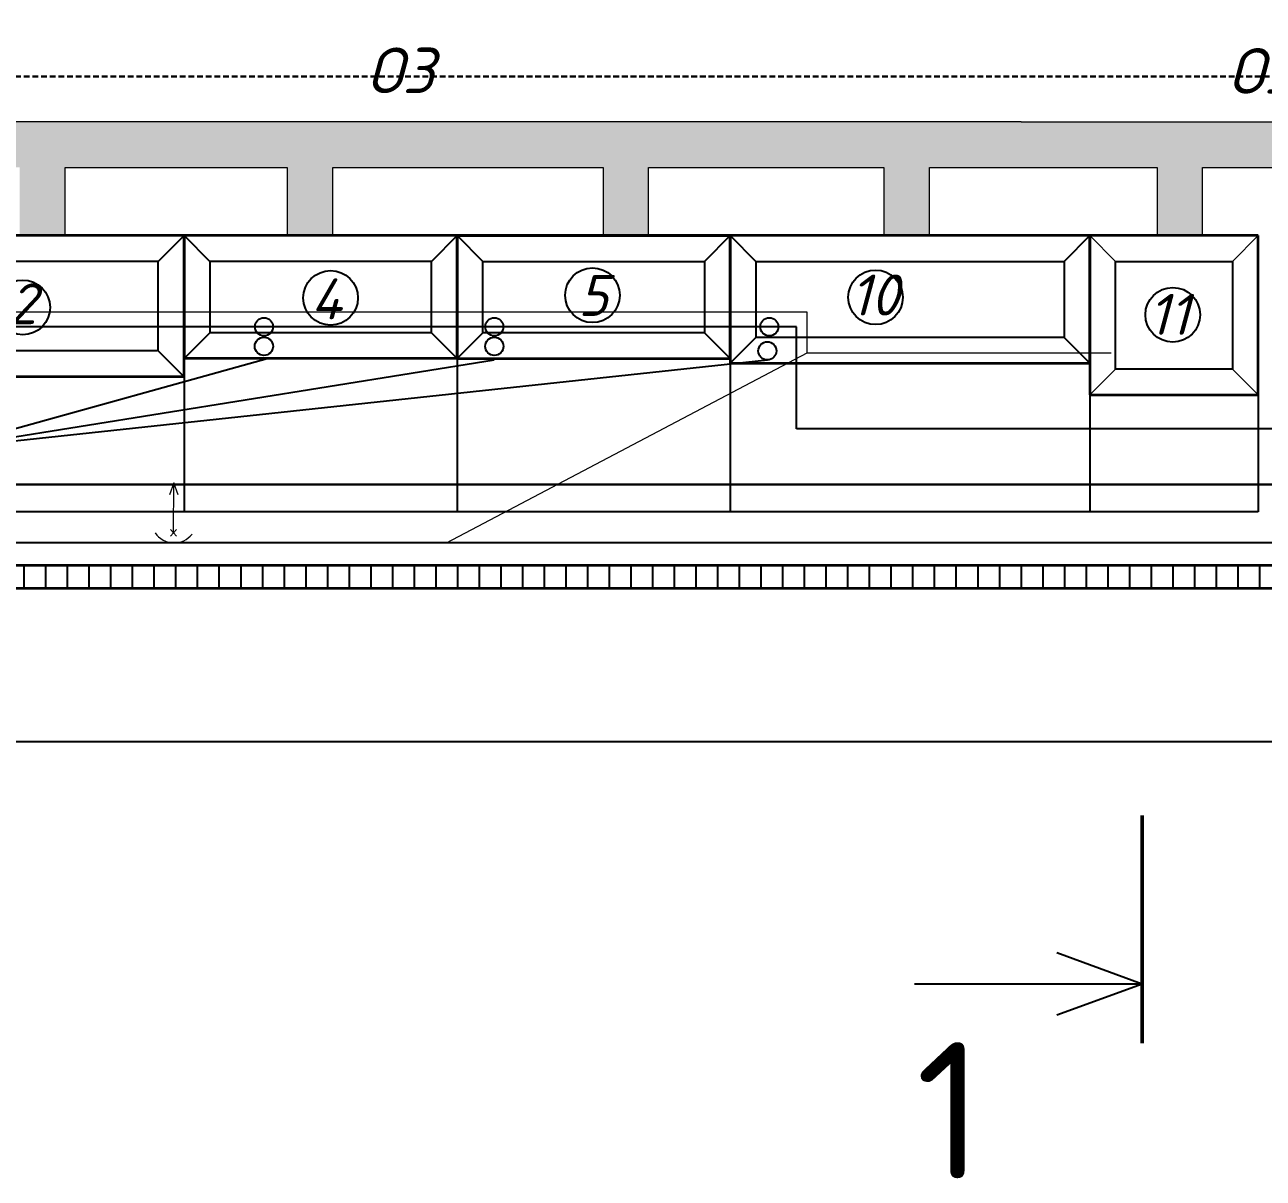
# Model space of a CAD drawing. Header units: millimetres. Extents: x -345369 to 252202, y 74562 to 424723.
# Drawn here: x -322386 to -316944, y 207820 to 212889 of the extents above; entities that cross this region are included whole.
import ezdxf

# ---------------------------------------------------------------- set-up
doc = ezdxf.new("R2010")
doc.units = ezdxf.units.MM
doc.linetypes.add('DASHEDX2', pattern=[38.1, 25.4, -12.7])
doc.layers.add('красный', color=1, linetype='Continuous', lineweight=13)
doc.layers.add('Оbводка', color=1, linetype='Continuous', lineweight=90)
doc.styles.add('2.5', font='isocpeur.TTF', dxfattribs={"height": 2})
doc.styles.get("Standard").update_dxf_attribs({"font": 'isocpeur.TTF', "oblique": 15})
doc.dimstyles.new('М500 стройгенп', dxfattribs={"dimtxt": 2, "dimasz": 2, "dimexe": 1.25, "dimexo": 0.625, "dimtad": 1, "dimlfac": 500, "dimtxsty": '2.5', "dimblk": 'ARCHTICK', "dimcen": 2.5, "dimadec": 0, "dimazin": 0, "dimtfac": 1, "dimtmove": 0, "dimatfit": 3, "dimfxl": 1, "dimarcsym": 0})
pattern_1 = [(90, (-467359.26, -150275.32), (-95.25, 2e-14), [])]

# ---------------------------------------------------------------- blocks, each defined once
blk = doc.blocks.new('_ArchTick')
at = {"color": 0, "linetype": 'ByBlock', "const_width": 0.15}
blk.add_lwpolyline([(-0.5, -0.5), (0.5, 0.5)], dxfattribs=at)
blk = doc.blocks.new('*D603')
at = {"color": 0, "lineweight": -2, "transparency": 16777216}
for p, q in [((-339024.2, 210411.9), (-339024.2, 209738.5)), ((-298808.9, 210412), (-298808.9, 209738.5)), ((-339024.2, 209739.8), (-298808.9, 209739.8))]:
    blk.add_line(p, q, dxfattribs=at)
at = {"layer": 'Defpoints', "color": 0, "transparency": 16777216}
for p in [(-339024.2, 210412.6), (-298808.9, 210412.6), (-298808.9, 209739.8)]:
    blk.add_point(p, dxfattribs=at)
at = {"color": 0, "lineweight": -2, "transparency": 16777216, "xscale": 2, "yscale": 2, "zscale": 2, "rotation": 180}
blk.add_blockref('_ArchTick', (-339024.2, 209739.8), dxfattribs=at)
at = {"color": 0, "lineweight": -2, "transparency": 16777216, "xscale": 2, "yscale": 2, "zscale": 2}
blk.add_blockref('_ArchTick', (-298808.9, 209739.8), dxfattribs=at)
at = {"color": 0, "lineweight": 15, "transparency": 16777216, "insert": (-318916.6, 209741.4), "char_height": 2, "attachment_point": 5, "style": '2.5'}
blk.add_mtext('200000', dxfattribs=at)
blk = doc.blocks.new('*D618')
at = {"color": 0, "lineweight": -2, "transparency": 16777216}
for p, q in [((-323166.4, 211342), (-323166.4, 210748.4)), ((-321686.4, 211342), (-321686.4, 210748.4)), ((-323166.4, 210749.7), (-321686.4, 210749.7))]:
    blk.add_line(p, q, dxfattribs=at)
at = {"layer": 'Defpoints', "color": 0, "transparency": 16777216}
for p in [(-323166.4, 211342.6), (-321686.4, 211342.6), (-321686.4, 210749.7)]:
    blk.add_point(p, dxfattribs=at)
at = {"color": 0, "lineweight": -2, "transparency": 16777216, "xscale": 2, "yscale": 2, "zscale": 2, "rotation": 180}
blk.add_blockref('_ArchTick', (-323166.4, 210749.7), dxfattribs=at)
at = {"color": 0, "lineweight": -2, "transparency": 16777216, "xscale": 2, "yscale": 2, "zscale": 2}
blk.add_blockref('_ArchTick', (-321686.4, 210749.7), dxfattribs=at)
at = {"color": 0, "lineweight": 15, "transparency": 16777216, "insert": (-322201.9, 210751.3), "char_height": 2, "attachment_point": 5, "style": '2.5'}
blk.add_mtext('740000', dxfattribs=at)
blk = doc.blocks.new('*D619')
at = {"color": 0, "lineweight": -2, "transparency": 16777216}
for p, q in [((-321686.4, 211422), (-321686.4, 210748.4)), ((-320486.4, 211422), (-320486.4, 210748.4)), ((-321686.4, 210749.7), (-320486.4, 210749.7))]:
    blk.add_line(p, q, dxfattribs=at)
at = {"layer": 'Defpoints', "color": 0, "transparency": 16777216}
for p in [(-321686.4, 211422.6), (-320486.4, 211422.6), (-320486.4, 210749.7)]:
    blk.add_point(p, dxfattribs=at)
at = {"color": 0, "lineweight": -2, "transparency": 16777216, "xscale": 2, "yscale": 2, "zscale": 2, "rotation": 180}
blk.add_blockref('_ArchTick', (-321686.4, 210749.7), dxfattribs=at)
at = {"color": 0, "lineweight": -2, "transparency": 16777216, "xscale": 2, "yscale": 2, "zscale": 2}
blk.add_blockref('_ArchTick', (-320486.4, 210749.7), dxfattribs=at)
at = {"color": 0, "lineweight": 15, "transparency": 16777216, "insert": (-321086.4, 210751.3), "char_height": 2, "attachment_point": 5, "style": '2.5'}
blk.add_mtext('600000', dxfattribs=at)
blk = doc.blocks.new('*D620')
at = {"color": 0, "lineweight": -2, "transparency": 16777216}
for p, q in [((-320486.4, 211422), (-320486.4, 210748.4)), ((-319286.4, 211422), (-319286.4, 210748.4)), ((-320486.4, 210749.7), (-319286.4, 210749.7))]:
    blk.add_line(p, q, dxfattribs=at)
at = {"layer": 'Defpoints', "color": 0, "transparency": 16777216}
for p in [(-320486.4, 211422.6), (-319286.4, 211422.6), (-319286.4, 210749.7)]:
    blk.add_point(p, dxfattribs=at)
at = {"color": 0, "lineweight": -2, "transparency": 16777216, "xscale": 2, "yscale": 2, "zscale": 2, "rotation": 180}
blk.add_blockref('_ArchTick', (-320486.4, 210749.7), dxfattribs=at)
at = {"color": 0, "lineweight": -2, "transparency": 16777216, "xscale": 2, "yscale": 2, "zscale": 2}
blk.add_blockref('_ArchTick', (-319286.4, 210749.7), dxfattribs=at)
at = {"color": 0, "lineweight": 15, "transparency": 16777216, "insert": (-319886.4, 210751.3), "char_height": 2, "attachment_point": 5, "style": '2.5'}
blk.add_mtext('600000', dxfattribs=at)
blk = doc.blocks.new('*D621')
at = {"color": 0, "lineweight": -2, "transparency": 16777216}
for p, q in [((-319286.4, 211402), (-319286.4, 210748.4)), ((-317706.4, 211402), (-317706.4, 210748.4)), ((-319286.4, 210749.7), (-317706.4, 210749.7))]:
    blk.add_line(p, q, dxfattribs=at)
at = {"layer": 'Defpoints', "color": 0, "transparency": 16777216}
for p in [(-319286.4, 211402.6), (-317706.4, 211402.6), (-317706.4, 210749.7)]:
    blk.add_point(p, dxfattribs=at)
at = {"color": 0, "lineweight": -2, "transparency": 16777216, "xscale": 2, "yscale": 2, "zscale": 2, "rotation": 180}
blk.add_blockref('_ArchTick', (-319286.4, 210749.7), dxfattribs=at)
at = {"color": 0, "lineweight": -2, "transparency": 16777216, "xscale": 2, "yscale": 2, "zscale": 2}
blk.add_blockref('_ArchTick', (-317706.4, 210749.7), dxfattribs=at)
at = {"color": 0, "lineweight": 15, "transparency": 16777216, "insert": (-318496.4, 210751.3), "char_height": 2, "attachment_point": 5, "style": '2.5'}
blk.add_mtext('790000', dxfattribs=at)
blk = doc.blocks.new('*D622')
at = {"color": 0, "lineweight": -2, "transparency": 16777216}
for p, q in [((-317706.4, 211262), (-317706.4, 210748.4)), ((-316966.4, 211262), (-316966.4, 210748.4)), ((-317706.4, 210749.7), (-316966.4, 210749.7))]:
    blk.add_line(p, q, dxfattribs=at)
at = {"layer": 'Defpoints', "color": 0, "transparency": 16777216}
for p in [(-317706.4, 211262.6), (-316966.4, 211262.6), (-316966.4, 210749.7)]:
    blk.add_point(p, dxfattribs=at)
at = {"color": 0, "lineweight": -2, "transparency": 16777216, "xscale": 2, "yscale": 2, "zscale": 2, "rotation": 180}
blk.add_blockref('_ArchTick', (-317706.4, 210749.7), dxfattribs=at)
at = {"color": 0, "lineweight": -2, "transparency": 16777216, "xscale": 2, "yscale": 2, "zscale": 2}
blk.add_blockref('_ArchTick', (-316966.4, 210749.7), dxfattribs=at)
at = {"color": 0, "lineweight": 15, "transparency": 16777216, "insert": (-317336.4, 210751.3), "char_height": 2, "attachment_point": 5, "style": '2.5'}
blk.add_mtext('370000', dxfattribs=at)

msp = doc.modelspace()

# ---------------------------------------------------------------- hatches: boundary and pattern name
at = {"lineweight": 20}
h = msp.add_hatch(dxfattribs=at)
h.set_pattern_fill('AR-CONC', color=256, scale=1.5)
h.set_pattern_definition([(50, (-448572.75, -311551.13), (273.277, -23.90863), [28.575, -314.325]), (355, (-448572.75, -311551.13), (-52.86513, 286.58527), [22.86, -251.46088]), (100.451445, (-448549.98, -311553.12), (220.41187, 262.67663), [24.28501, -267.13537]), (46.1842, (-448572.75, -311474.93), (406.61856, -63.0635), [42.8625, -471.4875]), (96.63556, (-448538.86, -311480.2), (356.1062, 371.1392), [36.42753, -400.7034]), (351.18415, (-448572.75, -311474.93), (356.1062, 371.1392), [34.28995, -377.1896]), (21, (-448534.65, -311493.98), (227.42159, -153.3978), [28.575, -314.325]), (326, (-448534.65, -311493.98), (92.70304, 276.28195), [22.86, -251.46]), (71.451445, (-448515.7, -311506.76), (320.12463, 122.88415), [24.28501, -267.1349]), (37.5, (-448572.75, -311551.13), (4.632905, 126.832558), [0, -248.412, 0, -255.27, 0, -252.4125]), (7.5, (-448572.75, -311551.13), (100.229494, 150.270862), [0, -145.542, 0, -242.697, 0, -96.2025]), (327.5, (-448657.71, -311551.13), (203.385893, -8.593116), [0, -95.25, 0, -297.18, 0, -394.335]), (317.5, (-448695.81, -311551.13), (222.19377, 38.139737), [0, -123.825, 0, -197.358, 0, -280.035])])
h.paths.add_polyline_path([(-299008.962601, 212462.591921), (-302422.816683, 212462.589227), (-302422.817749, 213812.578109), (-302622.816683, 213812.578109), (-302622.816683, 212462.589069), (-304316.594488, 212462.587732), (-304316.594488, 212262.592948), (-299008.962601, 212262.59211)])
h.paths.add_polyline_path([(-304316.594488, 212462.587732), (-314847.180326, 212462.57942), (-314847.180326, 212262.594611), (-304316.594488, 212262.592948)])
h.paths.add_polyline_path([(-314847.180326, 212462.57942), (-316508.114799, 212462.578109), (-318008.114799, 212462.578109), (-325966.933538, 212462.578109), (-325966.933538, 212262.578109), (-325062.182542, 212262.578109), (-325062.182542, 211962.578109), (-324862.182542, 211962.578109), (-324862.182542, 212262.578109), (-323735.51784, 212262.578109), (-323735.51784, 211962.578109), (-323535.51784, 211962.578109), (-323535.51784, 212262.578109), (-322408.853138, 212262.578109), (-322408.853138, 211962.578109), (-322208.853138, 211962.578109), (-322208.853138, 212262.578109), (-321232.654188, 212262.578109), (-321232.654188, 211962.578109), (-321032.654188, 211962.578109), (-321032.654188, 212262.578109), (-319845.103345, 212262.578109), (-319845.103345, 211962.578109), (-319645.103345, 211962.578109), (-319645.103345, 212262.578109), (-318611.004241, 212262.578109), (-318611.004241, 211962.578109), (-318411.004241, 211962.578109), (-318411.004241, 212262.578109), (-317411.004241, 212262.578109), (-317411.004241, 211962.578109), (-317211.004241, 211962.578109), (-317211.004241, 212262.578109), (-316666.419034, 212262.578109), (-316666.419034, 211262.578109), (-315308.114799, 211262.578109), (-315308.114641, 212262.594683), (-314987.406238, 212262.594633), (-314847.180326, 212324.884968)])
h.paths.add_polyline_path([(-315508.114799, 212262.578109), (-315508.114799, 211462.578109), (-316466.419034, 211462.578109), (-316466.419034, 211862.577442), (-316466.419034, 212262.578109)], flags=16)
h.paths.add_polyline_path([(-315834.036235, 212222.38104), (-315834.036235, 212122.381042), (-316434.036223, 212122.381042), (-316434.036223, 212222.38104)], flags=0)
h.paths.add_polyline_path([(-315740.173968, 212195.344071), (-315640.17397, 212195.344071), (-315640.17397, 211595.344083), (-315740.173968, 211595.344083)], flags=0)
h.paths.add_polyline_path([(-316044.814257, 211672.374428), (-315841.968984, 211672.374428), (-315841.968984, 211469.529154), (-316044.814257, 211469.529154)], flags=0)
h.paths.add_polyline_path([(-325966.933538, 212462.578109), (-332006.419034, 212462.578109), (-332006.419034, 213412.425414), (-337060.790744, 213412.535792), (-337060.790744, 213212.578109), (-336984.575528, 213212.578109), (-336984.575528, 212983.841406), (-336784.575528, 213099.31146), (-336784.575528, 213212.578109), (-336408.373345, 213212.578109), (-336408.373345, 212912.578109), (-336208.373345, 212912.578109), (-336208.373345, 213212.578109), (-334002.274335, 213212.578109), (-334002.274335, 212912.578109), (-333802.274335, 212912.578109), (-333802.274335, 213212.578109), (-333417.25416, 213212.578109), (-333417.25416, 212912.578109), (-333217.25416, 212912.578109), (-333217.25416, 213212.578109), (-332882.015986, 213212.578109), (-332882.015986, 212912.578109), (-332707.717815, 212912.578109), (-332682.015986, 212912.578109), (-332682.015986, 213212.578109), (-332206.419034, 213212.578109), (-332206.419034, 212462.578109), (-332506.419034, 212462.578109), (-332506.419034, 212262.578109), (-332206.419034, 212262.578109), (-332206.419034, 211395.457281), (-329206.419034, 211395.457281), (-329206.419034, 212262.578109), (-328342.429251, 212262.578109), (-328342.429251, 211962.578109), (-328142.429251, 211962.578109), (-328142.429251, 212262.578109), (-327500.100975, 212262.578109), (-327500.100975, 211962.578109), (-327300.100975, 211962.578109), (-327300.100975, 212262.578109), (-326232.502829, 212262.578109), (-326232.502829, 211962.578109), (-326032.502829, 211962.578109), (-326032.502829, 212262.578109), (-325966.933538, 212262.578109)])
h.paths.add_polyline_path([(-329406.419034, 212262.578109), (-329406.419034, 211595.457281), (-332006.419034, 211595.457281), (-332006.419034, 211995.456614), (-332006.419034, 212262.578109)], flags=16)
h.paths.add_polyline_path([(-329570.463069, 211629.508505), (-329670.463067, 211629.508505), (-329670.463067, 212229.508493), (-329570.463069, 212229.508493)], flags=0)
h.paths.add_polyline_path([(-329913.290093, 211827.703093), (-329913.290093, 211727.703095), (-330513.290081, 211727.703095), (-330513.290081, 211827.703093)], flags=0)
h.paths.add_polyline_path([(-330497.322567, 212090.977521), (-330497.322567, 211961.243368), (-330575.210225, 211961.243368), (-330575.210225, 211941.004703), (-330616.787812, 211941.004703), (-330616.787812, 211961.243368), (-330694.675471, 211961.243368), (-330755.966638, 212026.110444), (-330694.675471, 212090.977521), (-330616.787812, 212090.977521), (-330616.787812, 212111.216186), (-330575.210225, 212111.216186), (-330575.210225, 212090.977521)], flags=0)
h.paths.add_polyline_path([(-330725.377242, 211827.703093), (-330725.377242, 211727.703095), (-331325.37723, 211727.703095), (-331325.37723, 211827.703093)], flags=0)
h.paths.add_polyline_path([(-331411.977189, 212201.296064), (-331411.977189, 212130.728982), (-331764.812601, 212201.296064)], flags=0)
h.paths.add_polyline_path([(-332002.448575, 211995.456614), (-332002.448575, 212202.192532), (-331799.603301, 212202.192532), (-331799.603301, 211995.456614)], flags=0)
h.paths.add_polyline_path([(-337060.790744, 213412.535792), (-338093.534724, 213412.558345), (-338093.510931, 214412.579244), (-338293.510931, 214412.579251), (-338293.510931, 213412.563103), (-338824.224375, 213412.563103), (-338824.224375, 213212.578109), (-338293.510931, 213212.578109), (-338293.510931, 212912.578109), (-338093.510931, 212912.578109), (-338093.510931, 213212.578109), (-337060.790744, 213212.578109)])
h.paths.add_polyline_path([(-316438.557707, 211476.813501), (-316086.558294, 211476.813501), (-316086.558294, 211860.812861), (-316438.557707, 211860.812861)], flags=8)
h.paths.add_polyline_path([(-334668.440677, 213082.578109), (-334668.440677, 213742.578109), (-335148.440677, 213742.578109), (-335148.440677, 213082.578109)], flags=9)
h.paths.add_polyline_path([(-336178.373345, 212902.578109), (-336178.373345, 213522.578109), (-336658.373345, 213522.578109), (-336658.373345, 212902.578109)], flags=9)
h.paths.add_polyline_path([(-326575.905649, 211914.408762), (-326575.905649, 212534.408762), (-327055.905649, 212534.408762), (-327055.905649, 211914.408762)], flags=25)
h.paths.add_polyline_path([(-325871.475881, 211952.578109), (-325871.475881, 212572.578109), (-326351.475881, 212572.578109), (-326351.475881, 211952.578109)], flags=9)
h.paths.add_polyline_path([(-332023.058723, 211682.578109), (-332023.058723, 212342.578109), (-332503.058723, 212342.578109), (-332503.058723, 211682.578109)], flags=24)
h.paths.add_polyline_path([(-331978.557707, 211609.692673), (-331626.558294, 211609.692673), (-331626.558294, 211993.692033), (-331978.557707, 211993.692033)], flags=8)
h.paths.add_polyline_path([(-336961.728377, 212902.578109), (-336961.728377, 213522.578109), (-337441.728377, 213522.578109), (-337441.728377, 212902.578109)], flags=9)
at = {"lineweight": 25}
h = msp.add_hatch(dxfattribs=at)
h.set_pattern_fill('ANSI31', color=256, scale=30, angle=45)
h.set_pattern_definition(pattern_1)
h.paths.add_polyline_path([(-331187.14176, 210512.578109), (-338924.224375, 210512.578109), (-339024.224375, 210412.570848), (-331187.14176, 210412.570848)])
h.paths.add_polyline_path([(-298808.605996, 210462.236681), (-298908.622266, 210462.236681), (-298908.962601, 210512.578109), (-331187.14176, 210512.578109), (-331187.14176, 210412.570848), (-298808.945971, 210412.570848)])
h = msp.add_hatch(dxfattribs=at)
h.set_pattern_fill('ANSI31', color=256, scale=30, angle=45)
h.set_pattern_definition(pattern_1)
h.paths.add_polyline_path([(-298808.605996, 210462.236681), (-298908.622266, 210462.236681), (-298908.962601, 210512.578109), (-328524.901052, 210512.578109), (-328524.901052, 210412.570848), (-298808.945971, 210412.570848)])

# ---------------------------------------------------------------- linework, layer by layer
at = {"linetype": 'DASHEDX2', "lineweight": 30}
msp.add_line((-328372.904858, 212662.578109), (-309473.911787, 212662.578109), dxfattribs=at)
at = {"lineweight": 20}
for p, q in [((-318008.114799, 212462.578109), (-332006.419034, 212462.578109)), ((-318008.114799, 212462.578109), (-316508.114799, 212462.578109)), ((-322208.853138, 212262.578109), (-321232.654188, 212262.578109)), ((-322208.853138, 211962.578109), (-322208.853138, 212262.578109)), ((-321232.654188, 212262.578109), (-321232.654188, 211962.578109)), ((-321032.654188, 212262.578109), (-319845.103345, 212262.578109)), ((-321032.654188, 211962.578109), (-321032.654188, 212262.578109)), ((-319845.103345, 212262.578109), (-319845.103345, 211962.578109)), ((-319645.103345, 212262.578109), (-318611.004241, 212262.578109)), ((-319645.103345, 211962.578109), (-319645.103345, 212262.578109)), ((-318611.004241, 212262.578109), (-318611.004241, 211962.578109)), ((-318411.004241, 212262.578109), (-317411.004241, 212262.578109)), ((-318411.004241, 211962.578109), (-318411.004241, 212262.578109)), ((-317411.004241, 212262.578109), (-317411.004241, 211962.578109)), ((-317211.004241, 211962.578109), (-317211.004241, 212262.578109)), ((-317211.004241, 212262.578109), (-316666.419034, 212262.578109)), ((-317593.281949, 211849.441024), (-317706.419034, 211962.578109)), ((-317079.556119, 211849.441024), (-316966.419034, 211962.578109)), ((-317593.281949, 211375.715194), (-317706.419034, 211262.578109)), ((-317079.556119, 211375.715194), (-316966.419034, 211262.578109))]:
    msp.add_line(p, q, dxfattribs=at)
at = {"lineweight": 35}
for p, q in [((-321686.419034, 211962.578109), (-323166.419034, 211962.578109)), ((-321686.419034, 211342.578109), (-321686.419034, 211962.578109)), ((-320486.419034, 211962.578109), (-321686.419034, 211962.578109)), ((-321686.419034, 211962.578109), (-321686.419034, 211422.578109)), ((-321686.419034, 211342.578109), (-321686.419034, 211962.578109)), ((-320486.419034, 211422.578109), (-320486.419034, 211962.578109)), ((-320486.419034, 211962.578109), (-320486.419034, 211422.578109)), ((-317706.419034, 211962.578109), (-319286.419034, 211962.578109)), ((-319286.419034, 211962.578109), (-319286.419034, 211402.578109)), ((-319286.419034, 211422.578109), (-319286.419034, 211962.578109)), ((-317706.419034, 211962.578109), (-318906.419034, 211962.578109)), ((-317706.419034, 211402.578109), (-317706.419034, 211962.578109)), ((-316966.419034, 211962.578109), (-317706.419034, 211962.578109)), ((-317706.419034, 211962.578109), (-317706.419034, 211262.578109)), ((-316966.419034, 211262.578109), (-316966.419034, 211962.578109)), ((-320486.419034, 211756.701785), (-320486.419034, 211556.701785)), ((-319286.419034, 211756.701785), (-319286.419034, 211556.701785)), ((-320486.419034, 211422.578109), (-321686.419034, 211422.578109)), ((-320486.419034, 211422.578109), (-319286.419034, 211422.578109)), ((-319286.419034, 211402.578109), (-317706.419034, 211402.578109)), ((-318906.419034, 211402.578109), (-317706.419034, 211402.578109)), ((-321686.419034, 211342.578109), (-323166.419034, 211342.578109)), ((-317706.419034, 211262.578109), (-316966.419034, 211262.578109)), ((-298908.962601, 210512.578109), (-338924.224375, 210512.578109)), ((-298808.945971, 210412.570848), (-339024.224375, 210412.570848))]:
    msp.add_line(p, q, dxfattribs=at)
at = {"lineweight": 25}
for p, q in [((-321686.419034, 211962.578109), (-321799.556119, 211849.441024)), ((-321686.419034, 211962.578109), (-321573.281949, 211849.441024)), ((-320486.419034, 211962.578109), (-320599.556119, 211849.441024)), ((-320486.419034, 211962.578109), (-320373.281949, 211849.441024)), ((-319286.419034, 211962.578109), (-319399.556119, 211849.441024)), ((-319286.419034, 211962.578109), (-319173.281949, 211849.441024)), ((-317706.419034, 211962.578109), (-317819.556119, 211849.441024)), ((-321799.556119, 211849.441024), (-323053.281949, 211849.441024)), ((-321799.556119, 211455.715194), (-321799.556119, 211849.441024)), ((-321573.281949, 211849.441024), (-321573.281949, 211535.715194)), ((-320599.556119, 211849.441024), (-321573.281949, 211849.441024)), ((-320599.556119, 211535.715194), (-320599.556119, 211849.441024)), ((-320373.281949, 211535.715194), (-320373.281949, 211849.441024)), ((-320373.281949, 211849.441024), (-319399.556119, 211849.441024)), ((-319399.556119, 211849.441024), (-319399.556119, 211535.715194)), ((-319173.281949, 211849.441024), (-319173.281949, 211515.715194)), ((-319173.281949, 211849.441024), (-317819.556119, 211849.441024)), ((-317819.556119, 211849.441024), (-317819.556119, 211515.715194)), ((-317593.281949, 211375.715194), (-317593.281949, 211849.441024)), ((-317593.281949, 211849.441024), (-317079.556119, 211849.441024)), ((-317079.556119, 211849.441024), (-317079.556119, 211375.715194)), ((-317706.419034, 211736.701785), (-317706.419034, 211536.701785)), ((-321686.419034, 211676.701785), (-321686.419034, 211476.701785)), ((-321686.419034, 211422.578109), (-321573.281949, 211535.715194)), ((-320599.556119, 211535.715194), (-321573.281949, 211535.715194)), ((-320486.419034, 211422.578109), (-320599.556119, 211535.715194)), ((-320486.419034, 211422.578109), (-320373.281949, 211535.715194)), ((-319399.556119, 211535.715194), (-320373.281949, 211535.715194)), ((-319286.419034, 211422.578109), (-319399.556119, 211535.715194)), ((-319286.419034, 211402.578109), (-319173.281949, 211515.715194)), ((-317819.556119, 211515.715194), (-319173.281949, 211515.715194)), ((-317706.419034, 211402.578109), (-317819.556119, 211515.715194)), ((-321804.19315, 211455.715194), (-323053.281949, 211455.715194)), ((-321686.419034, 211342.578109), (-321799.556119, 211455.715194)), ((-317079.556119, 211375.715194), (-317593.281949, 211375.715194))]:
    msp.add_line(p, q, dxfattribs=at)
at = {"lineweight": 40}
msp.add_line((-319286.419034, 211962.578109), (-320486.419034, 211962.578109), dxfattribs=at)
at = {"color": 1, "lineweight": 20}
for p, q in [((-318948.787556, 211626.780969), (-328344.306799, 211625.280889)), ((-318948.787556, 211447.752209), (-318948.787556, 211626.780969)), ((-320533.786791, 210612.578109), (-318948.787556, 211447.752209)), ((-318948.787556, 211447.752209), (-317612.325085, 211447.752209))]:
    msp.add_line(p, q, dxfattribs=at)
at = {"color": 5, "lineweight": 25}
for p, q in [((-318995.350291, 211562.166083), (-328306.81492, 211562.166083)), ((-318995.350291, 211113.476002), (-318995.350291, 211562.166083)), ((-302147.80118, 211113.476002), (-318995.350291, 211113.476002))]:
    msp.add_line(p, q, dxfattribs=at)
at = {"color": 3, "lineweight": 25}
for p, q in [((-322770.809911, 211025.164266), (-319123.082436, 211416.178501)), ((-322739.588132, 211028.852913), (-321321.939915, 211422.578109)), ((-322739.588132, 211028.852913), (-320323.082436, 211416.178501))]:
    msp.add_line(p, q, dxfattribs=at)
at = {"color": 3, "lineweight": 30}
msp.add_line((-302147.80118, 210868.853179), (-322575.702648, 210868.853179), dxfattribs=at)
at = {"color": 1, "lineweight": 25}
msp.add_line((-302147.80118, 210612.578109), (-338824.224375, 210612.578109), dxfattribs=at)
at = {"lineweight": 50}
msp.add_line((-317476.160855, 208413.997519), (-317476.160855, 209413.997519), dxfattribs=at)
for q in [(-317852.037903, 208810.340039), (-318476.160855, 208673.531982), (-317852.037903, 208536.723925)]:
    msp.add_line((-317476.160855, 208673.531982), q)
at = {"color": 5, "lineweight": 25}
for centre in [(-321335.197714, 211562.166083), (-320322.99477, 211562.166083), (-319114.416524, 211562.166083)]:
    msp.add_circle(centre, 40, dxfattribs=at)
at = {"color": 3, "lineweight": 25}
for centre in [(-321335.623841, 211476.178501), (-320323.082436, 211476.178501), (-319123.082436, 211456.178501)]:
    msp.add_circle(centre, 40, dxfattribs=at)
at = {"layer": 'красный', "color": 1, "lineweight": 20}
for p, q in [((-321731.812957, 210876.915464), (-321750.73694, 210824.188825)), ((-321732.65, 210656.41742), (-321731.812957, 210876.915464)), ((-321711.869027, 210824.041277), (-321731.812957, 210876.915464)), ((-321732.65, 210656.41742), (-321745.893965, 210671.268181)), ((-321732.65, 210656.41742), (-321719.293667, 210671.167203)), ((-321732.65, 210656.41742), (-321746.006333, 210641.667638)), ((-321732.65, 210656.41742), (-321719.406035, 210641.566659))]:
    msp.add_line(p, q, dxfattribs=at)
msp.add_arc((-321730.593046, 210713.480971), 100.953393, 214.59358723, 321.780608027, dxfattribs=at)
at = {"layer": 'Оbводка', "color": 0, "lineweight": -2}
for centre in [(-321042.347664, 211689.037758), (-319891.931591, 211700.4989), (-318647.808448, 211691.566312), (-322394.929211, 211647.30962), (-317342.059948, 211614.956913)]:
    msp.add_circle(centre, 120, dxfattribs=at)

# ---------------------------------------------------------------- texts
at = {"lineweight": 40, "width": 1600, "attachment_point": 5}
for s, insert, char_height in [('ОЗ', (-320735.651302, 212688.868876), 200), ('ОЗ', (-316950.446194, 212686.472774), 200), ('2', (-322396.744215, 211663.613175), 180), ('4', (-321062.19051, 211684.722397), 180), ('5', (-319888.803485, 211699.876086), 180), ('10', (-318653.005114, 211701.656745), 180)]:
    msp.add_mtext(s, dxfattribs=dict(at, insert=insert, char_height=char_height))
at = {"insert": (-317359.288449, 211616.867277), "char_height": 180, "width": 1600, "attachment_point": 5}
msp.add_mtext('11', dxfattribs=at)
at = {"insert": (-318170.809167, 207818.274621), "char_height": 600, "attachment_point": 9, "style": '2.5'}
msp.add_mtext_dynamic_manual_height_columns('\\A1;1', width=13.55974787, gutter_width=12.5, heights=[0], dxfattribs=at)

# ---------------------------------------------------------------- dimensions: what is measured, and where the dimension line sits
at = {"lineweight": 15}
for base, p1, p2, picture, middle in [((-320486.419034, 210749.667836), (-321686.419034, 211422.578109), (-320486.419034, 211422.578109), '*D619', (-321086.419034, 210751.292836)), ((-319286.419034, 210749.667836), (-320486.419034, 211422.578109), (-319286.419034, 211422.578109), '*D620', (-319886.419034, 210751.292836)), ((-317706.419034, 210749.667836), (-319286.419034, 211402.578109), (-317706.419034, 211402.578109), '*D621', (-318496.419034, 210751.292836)), ((-316966.419034, 210749.667836), (-317706.419034, 211262.578109), (-316966.419034, 211262.578109), '*D622', (-317336.419034, 210751.292836))]:
    dim = msp.add_linear_dim(base=base, p1=p1, p2=p2, dimstyle='М500 стройгенп', dxfattribs=at)
    dim.commit()
    dim.dimension.update_dxf_attribs({"geometry": picture, "text_midpoint": middle})
dim = msp.add_linear_dim(base=(-321686.419034, 210749.667836), p1=(-323166.419034, 211342.578109), p2=(-321686.419034, 211342.578109), dimstyle='М500 стройгенп', dxfattribs=at)
dim.commit()
dim.dimension.update_dxf_attribs({"geometry": '*D618', "text_midpoint": (-322201.880446, 210749.667836), "dimtype": 160})
dim = msp.add_linear_dim(base=(-298808.945971, 209739.770713), p1=(-339024.224375, 210412.570848), p2=(-298808.945971, 210412.60259), text='200000', dimstyle='М500 стройгенп', dxfattribs=at)
dim.commit()
dim.dimension.update_dxf_attribs({"geometry": '*D603', "text_midpoint": (-318916.585173, 209741.395713)})

doc.saveas('drawing.dxf')
